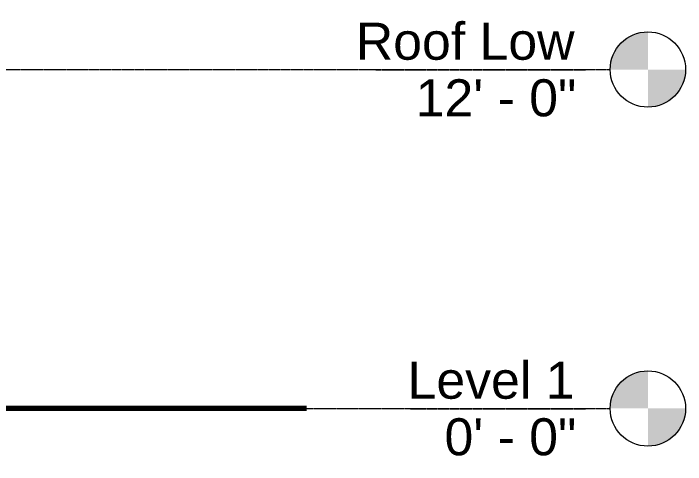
# Model space of a CAD drawing. Header units: inches. Extents: x 20426 to 81837, y -461 to 713.
# Drawn here: x 22909.5 to 23194.9, y -23.8 to 167.8 of the extents above; entities that cross this region are included whole.
import ezdxf

# ---------------------------------------------------------------- set-up
doc = ezdxf.new("R2010")
doc.units = ezdxf.units.IN
doc.header["$MEASUREMENT"] = 0
doc.linetypes.add('Grid Line 1_2_', pattern=[0.875, 0.5, -0.125, 0.125, -0.125])
for name, color, linetype, lineweight in [('A-DETL', 90, 'Continuous', 9), ('A-FLOR-LEVL', 51, 'Continuous', 9), ('C-TOPO', 7, 'Continuous', 9)]:
    doc.layers.add(name, color=color, linetype=linetype, lineweight=lineweight)
doc.styles.add('Arial', font='arial.ttf', dxfattribs={"height": 15.736527})

# ---------------------------------------------------------------- blocks, each defined once
blk = doc.blocks.new('Level - Level Head - Circle-15001-Elevation - West')
at = {"layer": 'A-FLOR-LEVL'}
h = blk.add_hatch(color=256, dxfattribs=at)
edge = h.paths.add_edge_path(flags=0)
edge.add_line((23178.87, 0), (23162.87, 0))
edge.add_arc((23178.87, 0), 16, 90, 180, ccw=False)
edge.add_line((23178.87, 16), (23178.87, 0))
h = blk.add_hatch(color=256, dxfattribs=at)
edge = h.paths.add_edge_path(flags=0)
edge.add_line((23178.87, -16), (23178.87, 0))
edge.add_line((23178.87, 0), (23194.87, 0))
edge.add_arc((23178.87, 0), 16, 270, 360, ccw=False)
blk.add_circle((23178.87, 0), 16, dxfattribs=at)

msp = doc.modelspace()

# ---------------------------------------------------------------- linework, layer by layer
at = {"layer": 'A-DETL'}
msp.add_line((22954.63, 0), (22958.84, 0), dxfattribs=at)
at = {"layer": 'C-TOPO', "lineweight": 70}
msp.add_line((23033.97, 0), (22885.59, 0), dxfattribs=at)
at = {"layer": 'C-TOPO'}
msp.add_line((23033.97, 0), (22885.59, 0), dxfattribs=at)

# ---------------------------------------------------------------- block references
at = {"layer": 'A-FLOR-LEVL'}
for p in [(0, 144), (0, 0)]:
    msp.add_blockref('Level - Level Head - Circle-15001-Elevation - West', p, dxfattribs=at)

# ---------------------------------------------------------------- texts
at = {"layer": 'A-FLOR-LEVL', "char_height": 15.737, "attachment_point": 3, "line_spacing_factor": 0.938532, "style": 'Arial', "bg_fill": 3, "box_fill_scale": 1.25, "bg_fill_color": 0, "bg_fill_transparency": 0}
for s, insert, width in [('Roof Low', (23147.74, 163.89), 110.016), ('Level 1', (23147.74, 19.89), 84.672)]:
    msp.add_mtext(s, dxfattribs=dict(at, insert=insert, width=width))

# ---------------------------------------------------------------- next in the draw order: texts
for s, insert, width in [('12\' - 0"', (23148.52, 139.85), 81.216), ('0\' - 0"', (23148.52, -4.15), 66.624)]:
    msp.add_mtext(s, dxfattribs=dict(at, insert=insert, width=width))

# ---------------------------------------------------------------- next in the draw order: linework, layer by layer
at = {"layer": 'A-FLOR-LEVL', "linetype": 'Grid Line 1_2_'}
for p, q in [((20426.1, 144), (23162.87, 144)), ((20426.1, 0), (23162.87, 0))]:
    msp.add_line(p, q, dxfattribs=at)

doc.saveas('drawing.dxf')
